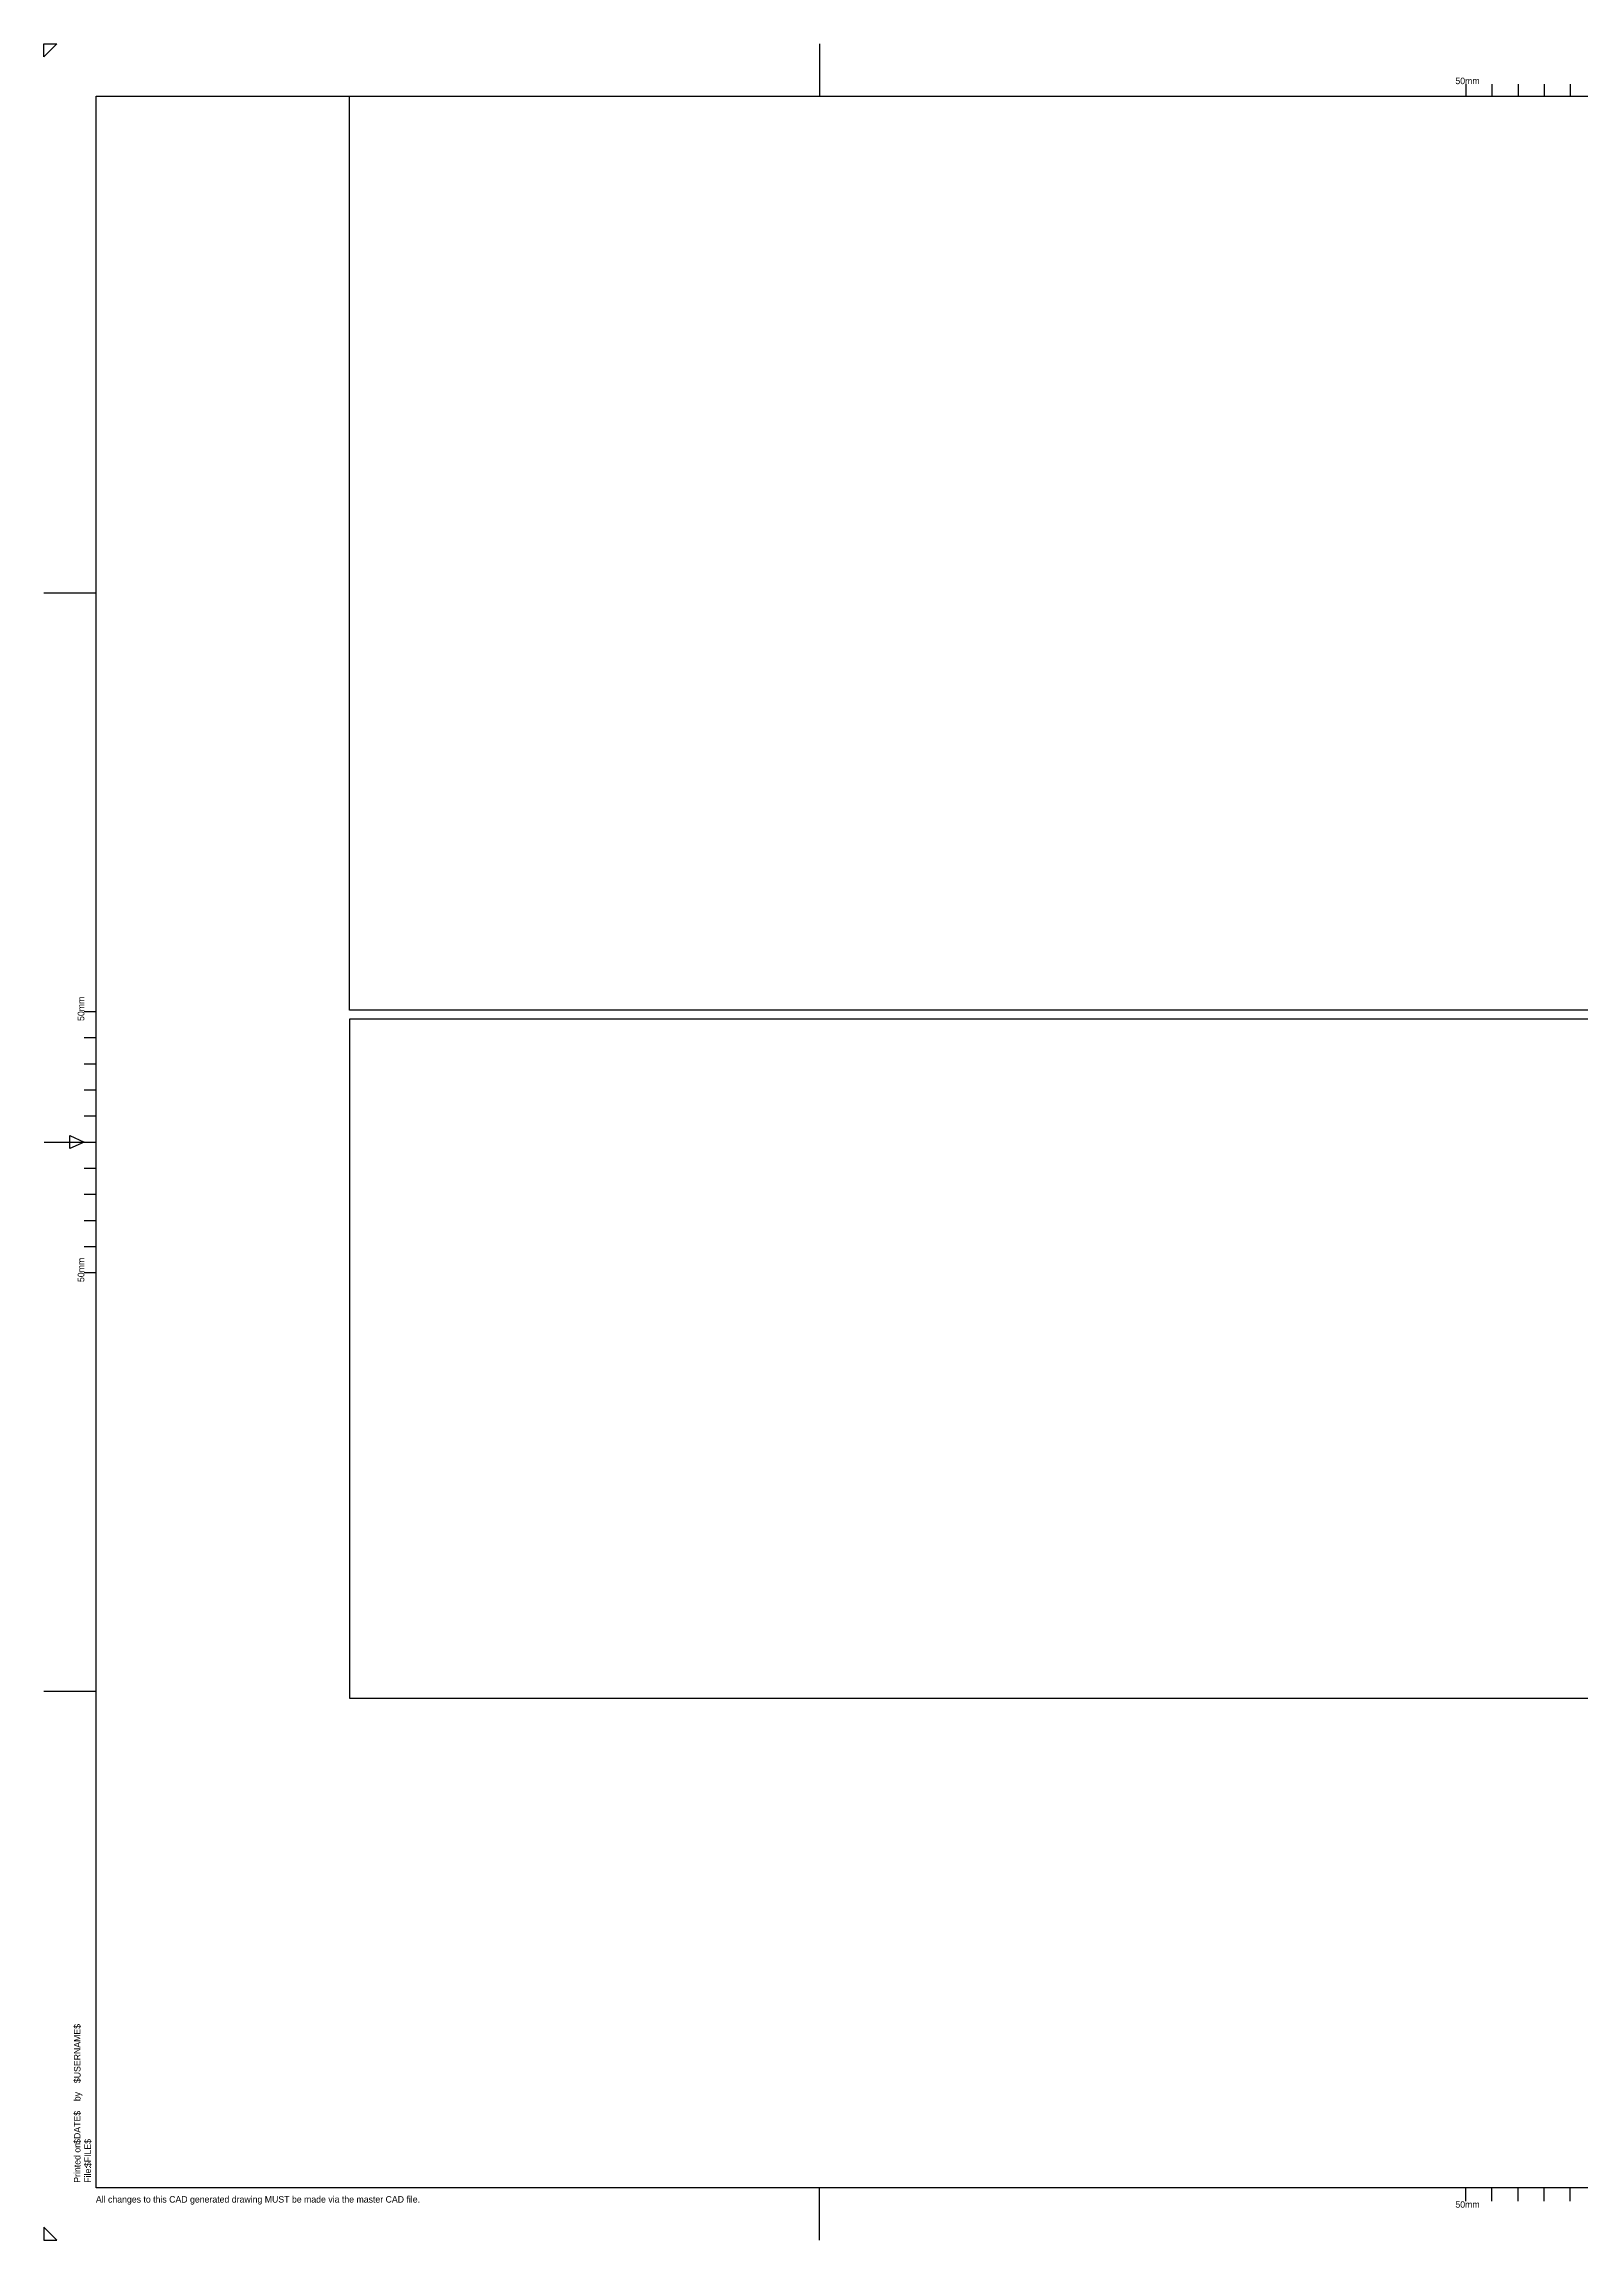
# Model space of a CAD drawing. Extents: x 0 to 1.19, y 0 to 0.84.
# Drawn here: x 0 to 0.588, y 0 to 0.841 of the extents above; entities that cross this region are included whole.
import ezdxf

# ---------------------------------------------------------------- set-up
doc = ezdxf.new("R2010")
doc.units = 0
doc.layers.add('Default', color=7, linetype='Continuous')
doc.layers.add('GEN-DGN-FRAME', color=7, linetype='Continuous')

msp = doc.modelspace()

# ---------------------------------------------------------------- linework, layer by layer
at = {"layer": 'Default'}
for points in [[(0.117, 0.82105), (1.082, 0.82105), (1.082, 0.47105), (0.117, 0.47105)], [(0.117, 0.2075), (1.082, 0.2075), (1.082, 0.4675), (0.117, 0.4675)]]:
    msp.add_lwpolyline(points, close=True, dxfattribs=at)
at = {"layer": 'GEN-DGN-FRAME'}
for p, q in [((0.297, 0.84102), (0.297, 0.82107)), ((0.5445, 0.82562), (0.5445, 0.82107)), ((0.5545, 0.82562), (0.5545, 0.82107)), ((0.5645, 0.82562), (0.5645, 0.82107)), ((0.5745, 0.82562), (0.5745, 0.82107)), ((0.5845, 0.82562), (0.5845, 0.82107)), ((0, 0.63077), (0.01995, 0.63077)), ((0.01545, 0.4705), (0.02, 0.4705)), ((0.01545, 0.4605), (0.02, 0.4605)), ((0.01545, 0.4505), (0.02, 0.4505)), ((0.01545, 0.4405), (0.02, 0.4405)), ((0.01545, 0.4305), (0.02, 0.4305)), ((0.00995, 0.423), (0.01545, 0.4205)), ((0.00995, 0.4205), (0.00995, 0.423)), ((0.00005, 0.4205), (0.02, 0.4205)), ((0.01545, 0.4205), (0.00995, 0.418)), ((0.00995, 0.418), (0.00995, 0.4205)), ((0.01545, 0.4105), (0.02, 0.4105)), ((0.01545, 0.4005), (0.02, 0.4005)), ((0.01545, 0.3905), (0.02, 0.3905)), ((0.01545, 0.3805), (0.02, 0.3805)), ((0.01545, 0.3705), (0.02, 0.3705)), ((0, 0.21026), (0.01995, 0.21026)), ((0.297, 0), (0.297, 0.01995)), ((0.5445, 0.0149), (0.5445, 0.01995)), ((0.5545, 0.0149), (0.5545, 0.01995)), ((0.5645, 0.0149), (0.5645, 0.01995)), ((0.5745, 0.0149), (0.5745, 0.01995)), ((0.5845, 0.0149), (0.5845, 0.01995))]:
    msp.add_line(p, q, dxfattribs=at)
for points in [[(0, 0.84102), (0.005, 0.84102), (0, 0.83602)], [(0.02, 0.82105), (1.084, 0.82107), (1.084, 0.01998), (0.02, 0.01995)], [(0, 0), (0.005, 0), (0, 0.005)]]:
    msp.add_lwpolyline(points, close=True, dxfattribs=at)

# ---------------------------------------------------------------- texts
for s, p in [('50mm', (0.5405, 0.82562)), ('All changes to this CAD generated drawing MUST be made via the master CAD file.', (0.0199, 0.01435)), ('50mm', (0.5405, 0.0124))]:
    msp.add_text(s, height=0.0025, dxfattribs=at).set_placement(p)
for s, p in [('50mm', (0.01545, 0.46687)), ('50mm', (0.01545, 0.36687)), ('$USERNAME$', (0.014, 0.0601)), ('by', (0.014, 0.0532)), ('$DATE$', (0.014, 0.03685)), ('Printed on', (0.014, 0.02195)), ('$FILE$', (0.018, 0.02795)), ('File:', (0.018, 0.02195))]:
    msp.add_text(s, height=0.0025, rotation=90, dxfattribs=at).set_placement(p)

doc.saveas('drawing.dxf')
